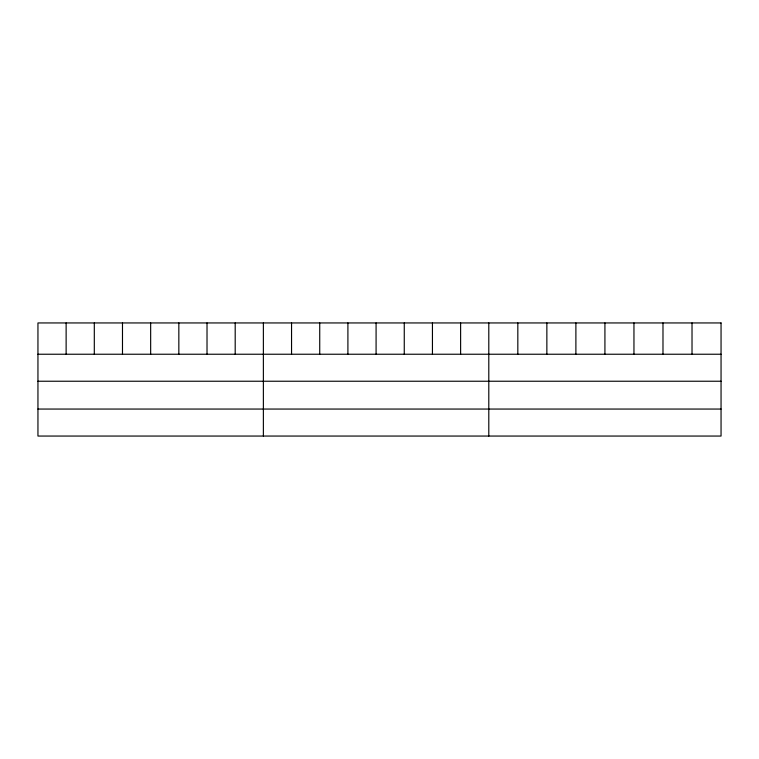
<?xml version="1.0" encoding="UTF-8"?>
<svg xmlns="http://www.w3.org/2000/svg" width="759" height="759" viewBox="0 0 759 759"><rect width="100%" height="100%" fill="white"/><g stroke="black" fill="none" stroke-linecap="round" stroke-linejoin="round"><path stroke-width="1.14" d="M37.95 354.235L721.05 354.235M37.95 381.236L721.05 381.236M37.95 409.054L721.05 409.054M692.018 322.945L692.018 354.235M662.986 322.945L662.986 354.235M633.955 322.945L633.955 354.235M604.923 322.945L604.923 354.235M575.891 322.945L575.891 354.235M546.859 322.945L546.859 354.235M517.828 322.945L517.828 354.235M488.796 322.945L488.796 436.055M460.618 322.945L460.618 354.235M432.44 322.945L432.44 354.235M404.262 322.945L404.262 354.235M376.084 322.945L376.084 354.235M347.907 322.945L347.907 354.235M319.729 322.945L319.729 354.235M291.551 322.945L291.551 354.235M263.373 322.945L263.373 436.055M235.195 322.945L235.195 354.235M207.017 322.945L207.017 354.235M178.839 322.945L178.839 354.235M150.662 322.945L150.662 354.235M122.484 322.945L122.484 354.235M94.306 322.945L94.306 354.235M66.128 322.945L66.128 354.235M721.05 322.945L37.95 322.945L37.95 436.055L721.05 436.055L721.05 322.945"/></g></svg>
